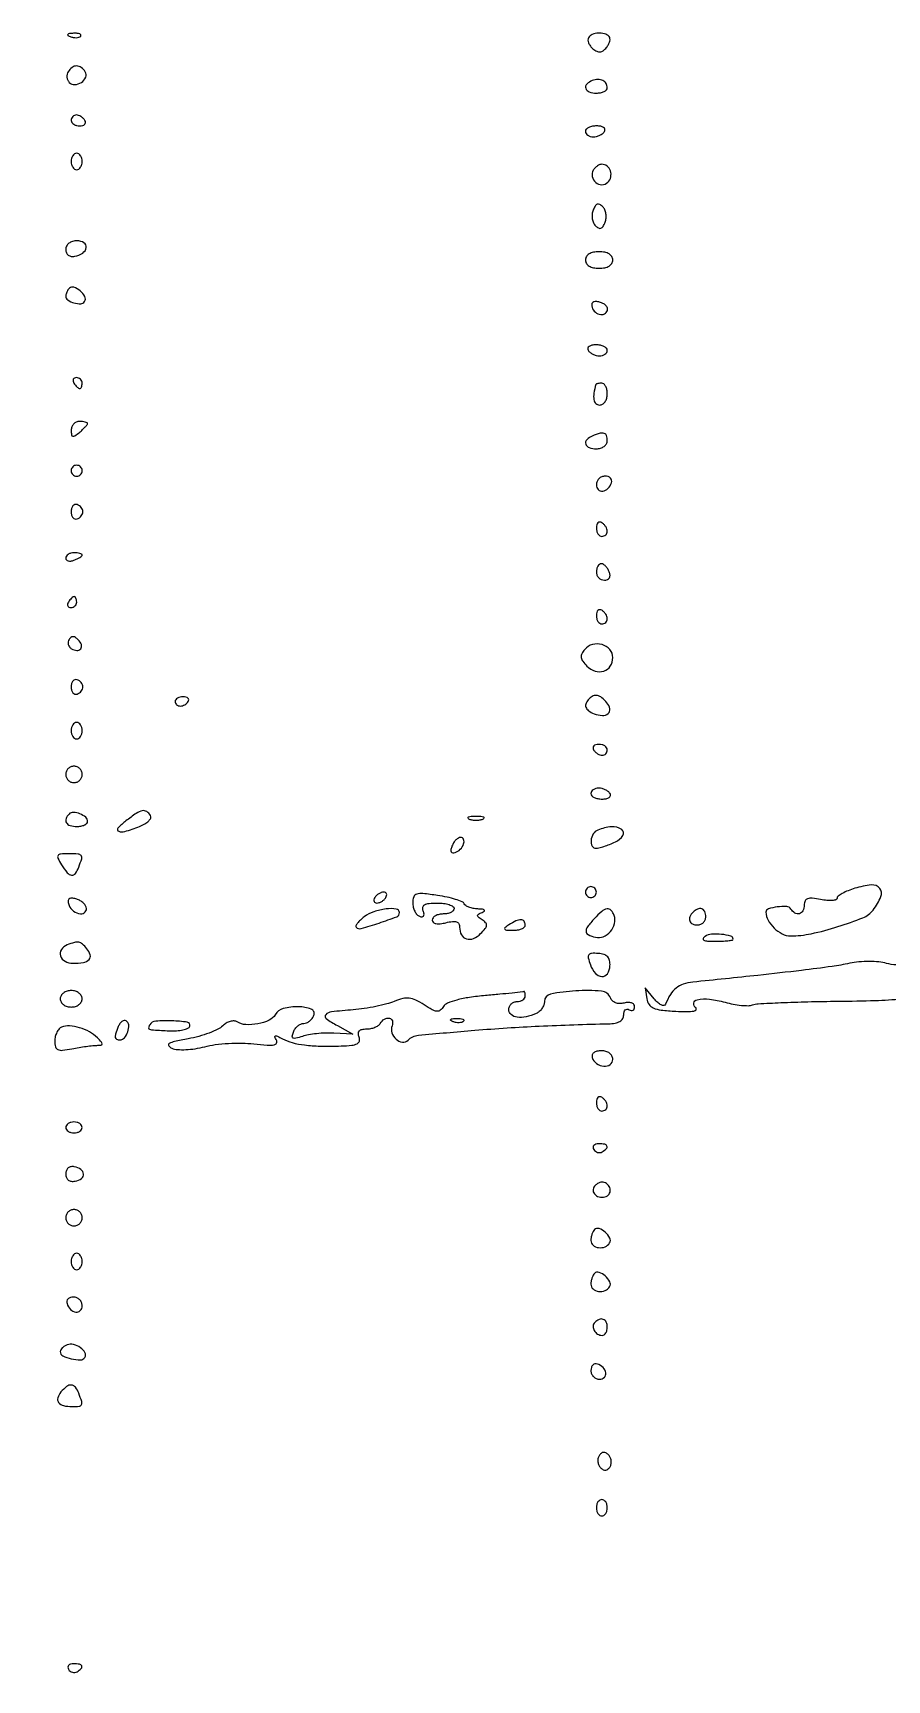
# Model space of a CAD drawing. Extents: x 0 to 4160, y 0 to 3120.
# Drawn here: x 2788 to 2944.1, y 1068 to 1369 of the extents above; entities that cross this region are included whole.
import ezdxf

# ---------------------------------------------------------------- set-up
doc = ezdxf.new("R2010")
doc.units = 0

msp = doc.modelspace()

# ---------------------------------------------------------------- linework, layer by layer
for points in [[(4159.499279, 606.274193, 0.000001), (4159.667734, 974.478125, 0.000057)], [(757.647081, 3119.740147, 0.000002), (520.492565, 3119.487217, 0.4139)], [(1964.75, 0.149832, 0.000016), (2717.930904, 0.232101, 0.000028), (3351.473438, 0.357111)], [(2945.806304, 1198.716039, -0.063725), (2944.054099, 1198.984485, 0.046527), (2942.663001, 1199.246704, 0.023204), (2940.871162, 1199.330847, 0.022812), (2938.992824, 1199.24609, 0.03108), (2937.31756, 1198.988014, -0.019485), (2934.07803, 1198.41181, -0.004387), (2928.524369, 1197.695409, -0.003284), (2920.540834, 1196.789834, -0.001044), (2908.63629, 1195.543766, 0.054716), (2906.888081, 1195.168357, 0.089913), (2905.564228, 1194.444797, 0.084371), (2904.523774, 1193.265458, 0.043219), (2903.631008, 1191.5, -0.287229), (2903.340639, 1191.288467, -0.131461), (2902.861369, 1191.38125, -0.07177), (2902.238302, 1191.803811, -0.035103), (2901.574773, 1192.5), (2899.920042, 1194.5), (2900.219016, 1192.5, 0.114519), (2900.623315, 1191.477187, 0.141073), (2901.413965, 1190.829905, 0.073492), (2902.847251, 1190.450147, 0.014443), (2905.508994, 1190.227642, 0.011177), (2907.566502, 1190.161444, 0.043855), (2908.831512, 1190.260117, 0.202696), (2909.228974, 1190.512344, 0.420228), (2909.166154, 1190.838478, -0.298344), (2908.798235, 1191.694193, -0.311227), (2909.438568, 1192.345031, -0.07748), (2911.686752, 1192.424723, -0.037563), (2914.51631, 1191.867885, 0.020904), (2916.020829, 1191.519422, 0.022611), (2917.510387, 1191.308627, 0.022857), (2918.794936, 1191.244784, 0.092856), (2919.561608, 1191.385268, -0.07844), (2920.576367, 1191.601396, -0.002577), (2924.729266, 1191.801459, -0.004867), (2929.64657, 1191.965018, -0.00336), (2935.216051, 1192.058568, 0.005547), (2941.991519, 1192.20202, 0.014894), (2946.804296, 1192.501034, 0.019498)]]:
    msp.add_lwpolyline(points, format="xyb")
for points in [[(2794.8125, 1368.316886, 0.051402), (2795.359369, 1368.160852, 0.05415), (2795.916927, 1368.123424, 0.060344), (2796.402231, 1368.202593, 0.126455), (2796.729167, 1368.395833, 0.296942), (2796.77538, 1368.614691, 0.208169), (2796.592839, 1368.799335, 0.077125), (2796.112848, 1368.910055, 0.028489), (2795.416667, 1368.921053, 0.018894), (2794.670344, 1368.862007, 0.168741), (2794.37858, 1368.720685, 0.470617), (2794.395823, 1368.538436, 0.054073)], [(2889.570027, 1368.113307, 0.153705), (2889.462564, 1367.689885, 0.081549), (2889.581414, 1367.156424, 0.06835), (2889.90034, 1366.597385, 0.055844), (2890.378332, 1366.100976, 0.054651), (2891.088688, 1365.631979, 0.142525), (2891.683925, 1365.516765, 0.142703), (2892.247579, 1365.73892, 0.05484), (2892.858645, 1366.329678, 0.050294), (2893.240002, 1366.896518, 0.066134), (2893.459188, 1367.479466, 0.081927), (2893.491883, 1367.989005, 0.173199), (2893.324657, 1368.342009, 0.127035), (2892.468661, 1368.84664, 0.085407), (2891.334612, 1368.97139, 0.088259), (2890.259124, 1368.711733, 0.152225)], [(2794.446149, 1361.912868, 0.087931), (2794.255071, 1361.431908, 0.076196), (2794.227554, 1360.889158, 0.077143), (2794.363305, 1360.369288, 0.094276), (2794.645492, 1359.954508, 0.210212), (2795.658755, 1359.560325, 0.136073), (2796.874057, 1359.954807, 0.148231), (2797.647193, 1360.887512, 0.242435), (2797.569098, 1361.888197, 0.095113), (2796.847527, 1362.67334, 0.158818), (2796.004441, 1362.955451, 0.160437), (2795.163239, 1362.685747, 0.097506)], [(2890.25, 1360.281721, 0.107219), (2889.249712, 1359.657326, 0.286665), (2889.057715, 1358.875409, 0.23242), (2889.694972, 1358.223856, 0.085145), (2891, 1358, 0.045091), (2891.76556, 1358.06918, 0.064972), (2892.4125, 1358.276414, 0.084925), (2892.849643, 1358.581425, 0.200667), (2893, 1358.940983, 0.132898), (2892.781652, 1359.747963, 0.14824), (2892.192225, 1360.294836, 0.122936), (2891.300905, 1360.48387, 0.077342)], [(2795, 1353, 0.153634), (2795.120018, 1352.618621, 0.097988), (2795.457961, 1352.29375, 0.080552), (2795.962904, 1352.074545, 0.062283), (2796.559017, 1352, 0.066118), (2797.110654, 1352.073267, 0.138808), (2797.478525, 1352.29375, 0.191142), (2797.607943, 1352.620352, 0.139169), (2797.5, 1353, 0.06081), (2797.193797, 1353.382515, 0.051032), (2796.7871, 1353.70625, 0.053229), (2796.346558, 1353.926698, 0.089642), (2795.940983, 1354, 0.105429), (2795.581949, 1353.923444, 0.099231), (2795.276414, 1353.70625, 0.096318), (2795.071618, 1353.381732, 0.092995)], [(2889, 1351, 0.142666), (2889.111069, 1350.61866, 0.09965), (2889.423289, 1350.29375, 0.08433), (2889.890182, 1350.074854, 0.067639), (2890.440983, 1350, 0.061875), (2891.038022, 1350.074167, 0.051278), (2891.640225, 1350.29375, 0.053305), (2892.157656, 1350.617164, 0.08825), (2892.5, 1351, 0.202618), (2892.558599, 1351.378123, 0.181468), (2892.33165, 1351.70625, 0.104212), (2891.804599, 1351.928459, 0.047867), (2891.059017, 1352, 0.0466), (2890.270941, 1351.926392, 0.066561), (2889.604836, 1351.70625, 0.086673), (2889.155423, 1351.381985, 0.195654)], [(2795, 1345.5, 0.064853), (2795.074694, 1344.926543, 0.082425), (2795.29375, 1344.440625, 0.098894), (2795.618646, 1344.115568, 0.148195), (2796, 1344, 0.148195), (2796.381354, 1344.115568, 0.098894), (2796.70625, 1344.440625, 0.082425), (2796.925306, 1344.926543, 0.064853), (2797, 1345.5, 0.064853), (2796.925306, 1346.073457, 0.082425), (2796.70625, 1346.559375, 0.098894), (2796.381354, 1346.884432, 0.148195), (2796, 1347, 0.148195), (2795.618646, 1346.884432, 0.098894), (2795.29375, 1346.559375, 0.082425), (2795.074694, 1346.073457, 0.064853)], [(2890.446149, 1343.912868, 0.190717), (2890.236038, 1342.735958, 0.171854), (2890.875747, 1341.67027, 0.175934), (2892.03005, 1341.260019, 0.197141), (2893.112868, 1341.712868, 0.144911), (2893.633646, 1342.671654, 0.134859), (2893.568376, 1343.789156, 0.143758), (2892.952416, 1344.666716, 0.169916), (2892, 1345, 0.100929), (2891.613314, 1344.921141, 0.052079), (2891.179745, 1344.680655, 0.048757), (2890.768565, 1344.328718, 0.053016)], [(2890.4, 1336.6, 0.069594), (2890.227527, 1335.854809, 0.060214), (2890.25307, 1335.05193, 0.062864), (2890.463091, 1334.315045, 0.095838), (2890.834435, 1333.765565, 0.068424), (2891.385865, 1333.34744, 0.217616), (2891.8357, 1333.309755, 0.174049), (2892.228399, 1333.633609, 0.042558), (2892.6, 1334.4, 0.069594), (2892.772473, 1335.145191, 0.060214), (2892.74693, 1335.94807, 0.062864), (2892.536909, 1336.684955, 0.095838), (2892.165565, 1337.234435, 0.068424), (2891.614135, 1337.65256, 0.217616), (2891.1643, 1337.690245, 0.174049), (2890.771601, 1337.366391, 0.042558)], [(2794, 1329.426676, 0.099154), (2794.121465, 1328.820192, 0.133817), (2794.46353, 1328.380696, 0.126354), (2794.99829, 1328.159635, 0.083236), (2795.667134, 1328.176676, 0.100818), (2797.099763, 1328.769787, 0.210781), (2797.729914, 1329.770795, 0.297834), (2797.327282, 1330.642779, 0.14074), (2796.083333, 1331, 0.066422), (2795.248452, 1330.888599, 0.09567), (2794.58104, 1330.561201, 0.111791), (2794.15323, 1330.054646, 0.12024)], [(2889, 1327.5, 0.140575), (2889.177821, 1326.88002, 0.118484), (2889.666667, 1326.4, 0.088208), (2890.456621, 1326.09863, 0.04716), (2891.5, 1326, 0.04716), (2892.543379, 1326.09863, 0.088208), (2893.333333, 1326.4, 0.118484), (2893.822179, 1326.88002, 0.140575), (2894, 1327.5, 0.140575), (2893.822179, 1328.11998, 0.118484), (2893.333333, 1328.6, 0.088208), (2892.543379, 1328.90137, 0.04716), (2891.5, 1329, 0.04716), (2890.456621, 1328.90137, 0.088208), (2889.666667, 1328.6, 0.118484), (2889.177821, 1328.11998, 0.140575)], [(2794.657991, 1322.324657, 0.047878), (2794.406152, 1322.019346, 0.0376), (2794.193285, 1321.646588, 0.03875), (2794.04738, 1321.266176, 0.072321), (2794, 1320.940322, 0.243814), (2794.383275, 1320.201048, 0.082678), (2795.508346, 1319.658656, 0.08299), (2796.745051, 1319.511242, 0.247437), (2797.456965, 1319.930367, 0.269367), (2797.481225, 1320.817772, 0.091316), (2796.636594, 1321.860036, 0.093781), (2795.491991, 1322.516328, 0.287284)], [(2890.218166, 1318.845503, 0.139121), (2890.825283, 1317.95468, 0.144703), (2891.800731, 1317.532228, 0.193087), (2892.657365, 1317.760286, 0.222662), (2893.052821, 1318.5, 0.153371), (2892.947923, 1318.908094, 0.080237), (2892.600154, 1319.307742, 0.067404), (2892.071665, 1319.63905, 0.055333), (2891.437653, 1319.845503, 0.058438), (2890.766066, 1319.904421, 0.165894), (2890.33175, 1319.741918, 0.209098), (2890.147553, 1319.380834, 0.095591)], [(2889.5, 1311, 0.08825), (2889.842344, 1310.617164, 0.053305), (2890.359775, 1310.29375, 0.051278), (2890.961978, 1310.074167, 0.061875), (2891.559017, 1310, 0.067639), (2892.109818, 1310.074854, 0.08433), (2892.576711, 1310.29375, 0.09965), (2892.888931, 1310.61866, 0.142666), (2893, 1311, 0.195654), (2892.844577, 1311.381985, 0.086673), (2892.395164, 1311.70625, 0.066561), (2891.729059, 1311.926392, 0.0466), (2890.940983, 1312, 0.047867), (2890.195401, 1311.928459, 0.104212), (2889.66835, 1311.70625, 0.181468), (2889.441401, 1311.378123, 0.202618)], [(2795.5, 1305, 0.029505), (2795.768994, 1304.617226, 0.035638), (2796.066025, 1304.29375, 0.038439), (2796.34829, 1304.065539, 0.151918), (2796.559017, 1304, 0.210953), (2796.727648, 1304.07446, 0.081139), (2796.870461, 1304.29375, 0.061769), (2796.967655, 1304.617151, 0.042167), (2797, 1305, 0.105053), (2796.918938, 1305.381556, 0.099167), (2796.688914, 1305.70625, 0.09642), (2796.345238, 1305.923877, 0.093332), (2795.940983, 1306, 0.108972), (2795.586039, 1305.921712, 0.182303), (2795.3746, 1305.70625, 0.161196), (2795.343488, 1305.3821, 0.082592)], [(2890.923489, 1304.75, 0.032616), (2890.546989, 1303.15484, 0.08573), (2890.55222, 1301.983505, 0.153543), (2890.920234, 1301.276985, 0.199037), (2891.588484, 1301, 0.140386), (2892.126749, 1301.154168, 0.09991), (2892.585367, 1301.5875, 0.085114), (2892.894246, 1302.235575, 0.068844), (2893, 1303, 0.048028), (2892.926307, 1303.765418, 0.068025), (2892.70625, 1304.4125, 0.088204), (2892.381882, 1304.848523, 0.191087), (2892, 1305, 0.02343), (2891.611387, 1304.981779, 0.033634), (2891.271275, 1304.926563, 0.035637), (2891.013609, 1304.847018, 0.229699)], [(2795, 1296.377555, 0.035496), (2795.057736, 1295.565314, 0.304492), (2795.28931, 1295.308142, 0.217533), (2795.689039, 1295.381629, 0.020633), (2796.5, 1296, 0.013852), (2797.074554, 1296.504355, 0.019119), (2797.559375, 1296.99011, 0.016008), (2797.925448, 1297.412416, 0.172217), (2798, 1297.622445, 0.294983), (2797.90557, 1297.768578, 0.044235), (2797.559375, 1297.889093, 0.037907), (2797.07485, 1297.972666, 0.023761), (2796.5, 1298, 0.107348), (2795.927707, 1297.875699, 0.099536), (2795.440625, 1297.523407, 0.095788), (2795.114059, 1296.996941, 0.091307)], [(2890.25, 1295.337719, 0.102952), (2889.249593, 1294.669762, 0.27874), (2889.060165, 1293.87234, 0.234902), (2889.692438, 1293.22275, 0.084568), (2891, 1293, 0.072314), (2891.769411, 1293.111864, 0.08892), (2892.416667, 1293.4375, 0.10214), (2892.846791, 1293.924246, 0.130775), (2893, 1294.5, 0.076163), (2892.860585, 1295.409933, 0.247643), (2892.441029, 1295.825992, 0.14628), (2891.666805, 1295.830013, 0.02456)], [(2795, 1289, 0.099038), (2795.076342, 1288.618362, 0.097945), (2795.29375, 1288.29375, 0.097945), (2795.618362, 1288.076342, 0.099038), (2796, 1288, 0.099038), (2796.381638, 1288.076342, 0.097945), (2796.70625, 1288.29375, 0.097945), (2796.923658, 1288.618362, 0.099038), (2797, 1289, 0.099038), (2796.923658, 1289.381638, 0.097945), (2796.70625, 1289.70625, 0.097945), (2796.381638, 1289.923658, 0.099038), (2796, 1290, 0.099038), (2795.618362, 1289.923658, 0.097945), (2795.29375, 1289.70625, 0.097945), (2795.076342, 1289.381638, 0.099038)], [(2891, 1286.416667, 0.190724), (2891.346973, 1285.540134, 0.244413), (2892.153639, 1285.257027, 0.165501), (2893.122932, 1285.749304, 0.113253), (2893.770833, 1286.8125, 0.134046), (2893.795817, 1287.264262, 0.144529), (2893.585286, 1287.651172, 0.119977), (2893.158616, 1287.910766, 0.077096), (2892.583333, 1288, 0.099038), (2891.979073, 1287.879125, 0.097945), (2891.465104, 1287.534896, 0.097945), (2891.120875, 1287.020927, 0.099038)], [(2795, 1281.5, 0.064908), (2795.079656, 1280.888977, 0.107546), (2795.315781, 1280.428177, 0.143818), (2795.666526, 1280.189601, 0.159683), (2796.075, 1280.191667, 0.073624), (2796.485911, 1280.399741, 0.066918), (2796.834219, 1280.723802, 0.070382), (2797.069583, 1281.110048, 0.102038), (2797.15, 1281.5, 0.102038), (2797.069583, 1281.889952, 0.070382), (2796.834219, 1282.276198, 0.066918), (2796.485911, 1282.600259, 0.073624), (2796.075, 1282.808333, 0.159683), (2795.666526, 1282.810399, 0.143818), (2795.315781, 1282.571823, 0.107546), (2795.079656, 1282.111023, 0.064908)], [(2891, 1278.559017, 0.062283), (2891.074545, 1277.962904, 0.080552), (2891.29375, 1277.457961, 0.097988), (2891.618621, 1277.120018, 0.153634), (2892, 1277, 0.092995), (2892.381732, 1277.071618, 0.096318), (2892.70625, 1277.276414, 0.099231), (2892.923444, 1277.581949, 0.105429), (2893, 1277.940983, 0.089642), (2892.926698, 1278.346558, 0.053229), (2892.70625, 1278.7871, 0.051032), (2892.382515, 1279.193797, 0.06081), (2892, 1279.5, 0.139169), (2891.620352, 1279.607943, 0.191142), (2891.29375, 1279.478525, 0.138808), (2891.073267, 1279.110654, 0.066118)], [(2794, 1273.031385, 0.184534), (2794.122486, 1272.710807, 0.147206), (2794.440625, 1272.516384, 0.100118), (2794.925634, 1272.488865, 0.055937), (2795.5, 1272.638374, 0.02136), (2796.074558, 1272.887494, 0.030395), (2796.559375, 1273.160341, 0.030693), (2796.912889, 1273.420671, 0.222225), (2797, 1273.606989, 0.289661), (2796.903916, 1273.758929, 0.046727), (2796.559375, 1273.884553, 0.039339), (2796.074824, 1273.971531, 0.024748), (2795.5, 1274, 0.062722), (2794.926468, 1273.92777, 0.08088), (2794.440625, 1273.715469, 0.098158), (2794.115494, 1273.400789, 0.152681)], [(2891, 1270.5, 0.096899), (2891.112001, 1269.927495, 0.097416), (2891.431406, 1269.440625, 0.098432), (2891.908181, 1269.114629, 0.10122), (2892.468615, 1269, 0.094119), (2893.027855, 1269.106211, 0.166113), (2893.382077, 1269.407358, 0.151899), (2893.496694, 1269.885039, 0.075244), (2893.361626, 1270.5, 0.048303), (2893.075237, 1271.073796, 0.053891), (2892.692784, 1271.559375, 0.061199), (2892.276919, 1271.891374, 0.13875), (2891.893011, 1272, 0.164455), (2891.552359, 1271.884842, 0.095748), (2891.262322, 1271.559375, 0.076852), (2891.066322, 1271.073715, 0.057609)], [(2794.5, 1265, 0.082592), (2794.343488, 1264.6179, 0.161196), (2794.3746, 1264.29375, 0.182303), (2794.586039, 1264.078288, 0.108972), (2794.940983, 1264, 0.093332), (2795.345238, 1264.076123, 0.09642), (2795.688914, 1264.29375, 0.099167), (2795.918938, 1264.618444, 0.105053), (2796, 1265, 0.042167), (2795.967655, 1265.382849, 0.061769), (2795.870461, 1265.70625, 0.081139), (2795.727648, 1265.92554, 0.210953), (2795.559017, 1266, 0.151918), (2795.34829, 1265.934461, 0.038439), (2795.066025, 1265.70625, 0.035638), (2794.768994, 1265.382774, 0.029505)], [(2891, 1262.559017, 0.062283), (2891.074545, 1261.962904, 0.080552), (2891.29375, 1261.457961, 0.097988), (2891.618621, 1261.120018, 0.153634), (2892, 1261, 0.092995), (2892.381732, 1261.071618, 0.096318), (2892.70625, 1261.276414, 0.099231), (2892.923444, 1261.581949, 0.105429), (2893, 1261.940983, 0.089642), (2892.926698, 1262.346558, 0.053229), (2892.70625, 1262.7871, 0.051032), (2892.382515, 1263.193797, 0.06081), (2892, 1263.5, 0.139169), (2891.620352, 1263.607943, 0.191142), (2891.29375, 1263.478525, 0.138808), (2891.073267, 1263.110654, 0.066118)], [(2794.596556, 1258.156231, 0.105525), (2794.439393, 1257.716563, 0.099247), (2794.470283, 1257.240657, 0.096292), (2794.684746, 1256.801911, 0.09291), (2795.050219, 1256.468963, 0.116221), (2796.032006, 1256.141241, 0.258096), (2796.731074, 1256.448742, 0.251496), (2796.853466, 1257.214666, 0.113251), (2796.296201, 1258.103799, 0.053431), (2795.785686, 1258.515485, 0.136091), (2795.335356, 1258.655459, 0.169261), (2794.940704, 1258.531428, 0.094625)], [(2888.87267, 1256.346577, 0.058179), (2888.352849, 1255.547065, 0.147745), (2888.238989, 1254.871217, 0.127225), (2888.514741, 1254.17993, 0.038207), (2889.258361, 1253.313067, 0.117319), (2890.770335, 1252.38226, 0.15935), (2892.362135, 1252.378734, 0.174606), (2893.548739, 1253.298816, 0.142328), (2894, 1254.851984, 0.17957), (2893.457174, 1256.314707, 0.14512), (2892.039047, 1257.227414, 0.136638), (2890.283569, 1257.248556, 0.155875)], [(2795, 1249.5, 0.064908), (2795.079656, 1248.888977, 0.107546), (2795.315781, 1248.428177, 0.143818), (2795.666526, 1248.189601, 0.159683), (2796.075, 1248.191667, 0.073624), (2796.485911, 1248.399741, 0.066918), (2796.834219, 1248.723802, 0.070382), (2797.069583, 1249.110048, 0.102038), (2797.15, 1249.5, 0.102038), (2797.069583, 1249.889952, 0.070382), (2796.834219, 1250.276198, 0.066918), (2796.485911, 1250.600259, 0.073624), (2796.075, 1250.808333, 0.159683), (2795.666526, 1250.810399, 0.143818), (2795.315781, 1250.571823, 0.107546), (2795.079656, 1250.111023, 0.064908)], [(2814, 1246.833333, 0.112153), (2814.072214, 1246.515437, 0.100145), (2814.276414, 1246.244792, 0.094392), (2814.581686, 1246.063221, 0.087308), (2814.940983, 1246, 0.076861), (2815.339084, 1246.061561, 0.053298), (2815.756842, 1246.244792, 0.05288), (2816.130304, 1246.514519, 0.071639), (2816.396994, 1246.833333, 0.16277), (2816.471218, 1247.149103, 0.190804), (2816.33303, 1247.421875, 0.124167), (2815.976727, 1247.606344, 0.05773), (2815.456011, 1247.666667, 0.055286), (2814.899039, 1247.604892, 0.074868), (2814.427703, 1247.421875, 0.094314), (2814.111542, 1247.151276, 0.170324)], [(2889.666667, 1247.333333, 0.091288), (2889.119917, 1246.53983, 0.189087), (2889.084753, 1245.800024, 0.159376), (2889.575443, 1245.144212, 0.061561), (2890.590242, 1244.603744, 0.077308), (2892.101575, 1244.278298, 0.192899), (2893.153814, 1244.630887, 0.271973), (2893.451505, 1245.485325, 0.124862), (2892.926114, 1246.589028, 0.043192), (2892.009437, 1247.517408, 0.120809), (2891.197646, 1247.924633, 0.159655), (2890.432395, 1247.853927, 0.094435)], [(2795, 1241.5, 0.064853), (2795.074694, 1240.926543, 0.082425), (2795.29375, 1240.440625, 0.098894), (2795.618646, 1240.115568, 0.148195), (2796, 1240, 0.148195), (2796.381354, 1240.115568, 0.098894), (2796.70625, 1240.440625, 0.082425), (2796.925306, 1240.926543, 0.064853), (2797, 1241.5, 0.064853), (2796.925306, 1242.073457, 0.082425), (2796.70625, 1242.559375, 0.098894), (2796.381354, 1242.884432, 0.148195), (2796, 1243, 0.148195), (2795.618646, 1242.884432, 0.098894), (2795.29375, 1242.559375, 0.082425), (2795.074694, 1242.073457, 0.064853)], [(2890.5, 1238, 0.06081), (2890.806203, 1237.617485, 0.051032), (2891.2129, 1237.29375, 0.053229), (2891.653442, 1237.073302, 0.089642), (2892.059017, 1237, 0.105429), (2892.418051, 1237.076556, 0.099231), (2892.723586, 1237.29375, 0.096318), (2892.928382, 1237.618268, 0.092995), (2893, 1238, 0.153634), (2892.879982, 1238.381379, 0.097988), (2892.542039, 1238.70625, 0.080552), (2892.037096, 1238.925455, 0.062283), (2891.440983, 1239, 0.066118), (2890.889346, 1238.926733, 0.138808), (2890.521475, 1238.70625, 0.191142), (2890.392057, 1238.379648, 0.139169)], [(2794, 1233.5, 0.099038), (2794.114514, 1232.927543, 0.097945), (2794.440625, 1232.440625, 0.097945), (2794.927543, 1232.114514, 0.099038), (2795.5, 1232, 0.099038), (2796.072457, 1232.114514, 0.097945), (2796.559375, 1232.440625, 0.097945), (2796.885486, 1232.927543, 0.099038), (2797, 1233.5, 0.099038), (2796.885486, 1234.072457, 0.097945), (2796.559375, 1234.559375, 0.097945), (2796.072457, 1234.885486, 0.099038), (2795.5, 1235, 0.099038), (2794.927543, 1234.885486, 0.097945), (2794.440625, 1234.559375, 0.097945), (2794.114514, 1234.072457, 0.099038)], [(2890, 1230, 0.195654), (2890.155423, 1229.618015, 0.086673), (2890.604836, 1229.29375, 0.066561), (2891.270941, 1229.073608, 0.0466), (2892.059017, 1229, 0.047867), (2892.804599, 1229.071541, 0.104212), (2893.33165, 1229.29375, 0.181468), (2893.558599, 1229.621877, 0.202618), (2893.5, 1230, 0.08825), (2893.157656, 1230.382836, 0.053305), (2892.640225, 1230.70625, 0.051278), (2892.038022, 1230.925833, 0.061875), (2891.440983, 1231, 0.067639), (2890.890182, 1230.925146, 0.08433), (2890.423289, 1230.70625, 0.09965), (2890.111069, 1230.38134, 0.142666)], [(2794.597766, 1226.264432, 0.104297), (2794.047981, 1225.420792, 0.235241), (2794.116527, 1224.680805, 0.186855), (2794.79516, 1224.16822, 0.069473), (2796, 1224, 0.042713), (2796.765672, 1224.065528, 0.06238), (2797.4125, 1224.262322, 0.081888), (2797.850784, 1224.551578, 0.208972), (2798, 1224.893011, 0.218907), (2797.6448, 1225.665438, 0.081579), (2796.599301, 1226.300655, 0.081237), (2795.401339, 1226.569868, 0.214275)], [(2805, 1225, 0.037058), (2803.550569, 1223.682157, 0.529475), (2803.675563, 1223.109959, 0.172578), (2804.793638, 1223.065164, 0.015395), (2807.495075, 1223.998127, 0.03961), (2808.455814, 1224.453363, 0.065644), (2809.167287, 1224.997355, 0.095547), (2809.53511, 1225.539176, 0.244573), (2809.501157, 1225.998127, 0.110827), (2808.794818, 1226.720281, 0.201131), (2807.995321, 1226.864731, 0.095969), (2806.890046, 1226.384908, 0.01572)], [(2867.75, 1225.337719, 0.057986), (2868.320008, 1225.181385, 0.037979), (2869, 1225.12966, 0.037979), (2869.679992, 1225.181385, 0.057986), (2870.25, 1225.337719, 0.174857), (2870.459382, 1225.525001, 0.447206), (2870.398438, 1225.693942, 0.078554), (2869.89144, 1225.810911, 0.017491), (2869, 1225.842105, 0.017491), (2868.10856, 1225.810911, 0.078554), (2867.601562, 1225.693942, 0.447206), (2867.540618, 1225.525001, 0.174857)], [(2864.606309, 1220.41644, 0.045328), (2864.426249, 1219.780247, 0.161356), (2864.482386, 1219.366128, 0.257062), (2864.74444, 1219.181849, 0.108271), (2865.18682, 1219.22894, 0.120025), (2866.127369, 1219.819479, 0.106345), (2866.742032, 1220.801325, 0.180578), (2866.733894, 1221.626672, 0.310331), (2866.190322, 1222, 0.13514), (2865.772094, 1221.884859, 0.062067), (2865.322276, 1221.534829, 0.054888), (2864.911187, 1221.022161, 0.049992)], [(2891.25, 1223.337719, 0.162019), (2890.414933, 1222.62751, 0.114499), (2890.028411, 1221.448406, 0.148411), (2890.243037, 1220.420835, 0.274127), (2890.952947, 1220, 0.066933), (2891.477753, 1220.070569, 0.013435), (2892.382499, 1220.344699, 0.013973), (2893.425435, 1220.724231, 0.012644), (2894.481325, 1221.173445, 0.140512), (2895.851923, 1222.343726, 0.412668), (2895.631696, 1223.442077, 0.16922), (2893.758345, 1223.930194, 0.075934)], [(2793.232073, 1217, 0.031643), (2794.276515, 1215.541675, 0.190889), (2795.074398, 1215.096648, 0.279206), (2795.761778, 1215.397861, 0.061789), (2796.393011, 1216.581787, 0.018846), (2796.910129, 1218.09784, 0.244021), (2796.802215, 1218.666138, 0.214693), (2796.262455, 1218.948165, 0.014632), (2794.491526, 1219, 0.018549), (2793.044135, 1218.946286, 0.238001), (2792.593352, 1218.675156, 0.263725), (2792.57009, 1218.172883, 0.022209)], [(2889, 1212, 0.099038), (2889.076342, 1211.618362, 0.097945), (2889.29375, 1211.29375, 0.097945), (2889.618362, 1211.076342, 0.099038), (2890, 1211, 0.099038), (2890.381638, 1211.076342, 0.097945), (2890.70625, 1211.29375, 0.097945), (2890.923658, 1211.618362, 0.099038), (2891, 1212, 0.099038), (2890.923658, 1212.381638, 0.097945), (2890.70625, 1212.70625, 0.097945), (2890.381638, 1212.923658, 0.099038), (2890, 1213, 0.099038), (2889.618362, 1212.923658, 0.097945), (2889.29375, 1212.70625, 0.097945), (2889.076342, 1212.381638, 0.099038)], [(2938.25, 1212.694187, 0.021935), (2937.005023, 1212.256986, 0.031877), (2935.954688, 1211.755673, 0.03291), (2935.190973, 1211.260922, 0.236824), (2935, 1210.88034, -0.327008), (2934.795806, 1210.601511, -0.057558), (2934.11875, 1210.470162, -0.043304), (2933.150151, 1210.479774, -0.025235), (2932, 1210.65, 0.022111), (2930.475293, 1210.8854, 0.10999), (2929.619231, 1210.790737, 0.205499), (2929.165392, 1210.380825, 0.108132), (2929, 1209.625, -0.1136), (2928.763323, 1208.596728, -0.211063), (2928.122148, 1208.054129, -0.213743), (2927.296149, 1208.166198, -0.115819), (2926.558021, 1208.90612, 0.247332), (2925.793384, 1209.35649, 0.043968), (2924.078402, 1209.286958, 0.044626), (2922.445373, 1208.925904, 0.326958), (2922, 1208.317627, 0.129101), (2922.378661, 1206.875543, 0.072879), (2923.493054, 1205.436889, 0.072211), (2924.987945, 1204.365018, 0.120044), (2926.486394, 1204, 0.052745), (2930.279765, 1204.401282, 0.023135), (2935.173202, 1205.687587, 0.019374), (2939.73347, 1207.311268, 0.13606), (2941.591405, 1208.727368, 0.058064), (2943.033793, 1211.171827, 0.286773), (2942.81831, 1212.684797, 0.248305), (2941.285448, 1213.304165, 0.04781)], [(2794.610496, 1209.572649, 0.1429), (2795.41284, 1208.517842, 0.134359), (2796.676078, 1208.028585, 0.2383), (2797.564415, 1208.368524, 0.271076), (2797.750467, 1209.25, 0.094989), (2797.469005, 1209.752215, 0.055843), (2796.967836, 1210.227591, 0.053079), (2796.337846, 1210.606394, 0.061011), (2795.670641, 1210.822649, 0.054411), (2794.943861, 1210.883, 0.213542), (2794.547707, 1210.693279, 0.215418), (2794.42729, 1210.273006, 0.055332)], [(2850.5, 1211, 0.076764), (2850.338175, 1210.617617, 0.154201), (2850.357263, 1210.29375, 0.186277), (2850.550471, 1210.079239, 0.117858), (2850.881966, 1210, 0.085235), (2851.310186, 1210.073533, 0.053414), (2851.769763, 1210.29375, 0.051777), (2852.189439, 1210.617474, 0.064269), (2852.5, 1211, 0.076764), (2852.661825, 1211.382383, 0.154201), (2852.642737, 1211.70625, 0.186277), (2852.449529, 1211.920761, 0.117858), (2852.118034, 1212, 0.085235), (2851.689814, 1211.926467, 0.053414), (2851.230237, 1211.70625, 0.051777), (2850.810561, 1211.382526, 0.064269)], [(2857.428571, 1210.053898, 0.057122), (2857.520468, 1209.252132, 0.05857), (2857.79129, 1208.499117, 0.064796), (2858.190765, 1207.904632, 0.12142), (2858.663358, 1207.575687, 0.084109), (2859.131531, 1207.481474, 0.253625), (2859.412831, 1207.622956, 0.193492), (2859.494842, 1207.980052, 0.052522), (2859.342084, 1208.550928, -0.135989), (2859.277469, 1209.22132, -0.223609), (2859.599626, 1209.678145, -0.106753), (2860.410136, 1209.932333, -0.022804), (2861.893011, 1210, -0.030514), (2863.083319, 1209.92729, -0.047377), (2864.087322, 1209.70625, -0.060318), (2864.785287, 1209.384563, -0.260256), (2865, 1209, -0.191087), (2864.848523, 1208.618118, -0.088204), (2864.4125, 1208.29375, -0.068025), (2863.765418, 1208.073693, -0.048028), (2863, 1208, 0.053459), (2862.234845, 1207.917956, 0.073238), (2861.5875, 1207.674405, 0.09302), (2861.152891, 1207.314557, 0.17519), (2861, 1206.891592, 0.21819), (2861.18613, 1206.485366, 0.131105), (2861.672349, 1206.250028, 0.076525), (2862.459825, 1206.220637, 0.032626), (2863.5, 1206.410644, -0.029681), (2864.684432, 1206.634212, -0.112646), (2865.429367, 1206.561627, -0.194164), (2865.845151, 1206.207825, -0.12114), (2866, 1205.578069, 0.121412), (2866.339857, 1204.1991, 0.201284), (2867.249659, 1203.44782, 0.176889), (2868.52463, 1203.520782, 0.094836), (2869.845961, 1204.417839, 0.024245), (2870.674313, 1205.330919, 0.14407), (2870.9237, 1205.917288, 0.221445), (2870.762173, 1206.404879, 0.065419), (2870.136847, 1206.915113, -0.022093), (2869.425556, 1207.399563, -0.236438), (2869.273695, 1207.702754, -0.276164), (2869.435572, 1207.973483, -0.028632), (2870.136847, 1208.300002, 0.073559), (2870.520901, 1208.522639, 0.486566), (2870.519545, 1208.713457, 0.137553), (2870.157218, 1208.860119, 0.018704), (2869.333333, 1208.921053, -0.036519), (2868.47956, 1209.014853, -0.044502), (2867.705208, 1209.230309, -0.050495), (2867.110996, 1209.525618, -0.161395), (2866.833333, 1209.862977, 0.206721), (2866.467614, 1210.235409, 0.020627), (2865.265551, 1210.668139, 0.023242), (2863.726036, 1211.074099, 0.016382), (2861.964286, 1211.392116, 0.010101), (2859.291076, 1211.729719, 0.098397), (2858.161209, 1211.626915, 0.237453), (2857.617272, 1211.116955, 0.088065)], [(2848.573001, 1207.478529, 0.023944), (2847.865771, 1206.888189, 0.040189), (2847.340257, 1206.320713, 0.05034), (2847.039871, 1205.848015, 0.323334), (2847.082425, 1205.584242, 0.270997), (2848.024468, 1205.337551, 0.012751), (2851.286358, 1206.341802, 0.012271), (2854.498407, 1207.509583, 0.308665), (2855, 1208.24469, 0.377149), (2854.413451, 1208.911692, 0.061787), (2852.546236, 1208.920592, 0.053186), (2850.327085, 1208.412866, 0.079286)], [(2875, 1206, 0.023197), (2874.271114, 1205.479509, 0.409657), (2874.237851, 1205.218347, 0.220444), (2874.555791, 1205.050422, 0.011293), (2875.75, 1205.015313, 0.042523), (2876.611405, 1205.082804, 0.062416), (2877.339063, 1205.298248, 0.082215), (2877.832025, 1205.618823, 0.210568), (2878, 1206, 0.163584), (2877.775753, 1206.667076, 0.234725), (2877.227035, 1206.939692, 0.112355), (2876.301377, 1206.729028, 0.031558)], [(2890.654988, 1207.171259, 0.019385), (2889.362791, 1205.627106, 0.180186), (2889.108906, 1204.810672, 0.27751), (2889.501449, 1204.232505, 0.044321), (2890.843481, 1203.751182, 0.163159), (2892.26747, 1203.847718, 0.118762), (2893.561753, 1204.786596, 0.114683), (2894.317061, 1206.24295, 0.145486), (2894.258446, 1207.75, 0.108735), (2893.705059, 1208.663967, 0.247099), (2892.962153, 1208.914492, 0.138092), (2891.978478, 1208.45895, 0.031783)], [(2908.666667, 1208.333333, 0.091649), (2908.095775, 1207.503522, 0.193059), (2908.066255, 1206.735179, 0.206496), (2908.569797, 1206.19498, 0.103678), (2909.5, 1206, 0.099038), (2910.072457, 1206.114514, 0.097945), (2910.559375, 1206.440625, 0.097945), (2910.885486, 1206.927543, 0.099038), (2911, 1207.5, 0.103678), (2910.80502, 1208.430203, 0.206496), (2910.264821, 1208.933745, 0.193059), (2909.496478, 1208.904225, 0.091649)], [(2910.860698, 1203.892745, 0.13804), (2910.529091, 1203.523467, 0.420841), (2910.629811, 1203.238128, 0.09353), (2911.321465, 1203.062798, 0.014259), (2912.75, 1203.015313, 0.011072), (2913.99606, 1203.037035, 0.0183), (2915.045312, 1203.117113, 0.012678), (2915.871521, 1203.231961, 0.367104), (2916, 1203.383369, 0.337609), (2915.556348, 1203.965527, 0.042433), (2913.89573, 1204.2739, 0.04392), (2912.068486, 1204.294015, 0.122602)], [(2794.25, 1202.337719, 0.152016), (2793.206025, 1201.484396, 0.228263), (2793.050484, 1200.339158, 0.194773), (2793.869422, 1199.364062, 0.12248), (2795.333333, 1199, 0.041013), (2797.233432, 1199.15612, 0.162665), (2798.254841, 1199.696298, 0.267829), (2798.461051, 1200.544633, 0.102305), (2797.868879, 1201.657991, 0.038345), (2797.0494, 1202.50416, 0.135598), (2796.376327, 1202.833633, 0.117431), (2795.573111, 1202.794947, 0.025408)], [(2889.90207, 1198.735694, 0.086419), (2890.820185, 1197.15688, 0.20767), (2892.006385, 1196.566005, 0.272482), (2893.006683, 1197.086036, 0.122048), (2893.485042, 1198.546961, 0.070591), (2893.420865, 1199.497566, 0.139072), (2893.07089, 1200.162114, 0.127617), (2892.398928, 1200.579511, 0.054904), (2891.355439, 1200.782655, 0.030277), (2890.12017, 1200.809883, 0.232795), (2889.625247, 1200.54211, 0.219379), (2889.518594, 1199.973767, 0.026981)], [(2793, 1192.5, 0.130775), (2793.153209, 1191.924246, 0.10214), (2793.583333, 1191.4375, 0.08892), (2794.230589, 1191.111864, 0.072314), (2795, 1191, 0.072314), (2795.769411, 1191.111864, 0.08892), (2796.416667, 1191.4375, 0.10214), (2796.846791, 1191.924246, 0.130775), (2797, 1192.5, 0.130775), (2796.846791, 1193.075754, 0.10214), (2796.416667, 1193.5625, 0.08892), (2795.769411, 1193.888136, 0.072314), (2795, 1194, 0.072314), (2794.230589, 1193.888136, 0.08892), (2793.583333, 1193.5625, 0.10214), (2793.153209, 1193.075754, 0.130775)], [(2870.712486, 1193.092658, 0.01469), (2867.80444, 1192.752407, 0.02777), (2865.492197, 1192.280371, 0.032277), (2863.803679, 1191.718121, 0.159273), (2863.047829, 1191.079071, -0.085796), (2862.467091, 1190.422543, -0.194626), (2861.843234, 1190.235724, -0.105112), (2860.990506, 1190.502255, -0.016913), (2859.493456, 1191.412331, 0.031918), (2857.984351, 1192.268841, 0.085317), (2856.800533, 1192.612063, 0.089238), (2855.601965, 1192.532801, 0.037182), (2854.056997, 1192.023609, -0.034344), (2852.668457, 1191.557229, -0.013649), (2850.709058, 1191.10241, -0.013432), (2848.560366, 1190.72489, -0.01644), (2846.534418, 1190.49255, 0.008163), (2842.581869, 1190.105422, 0.169988), (2841.526941, 1189.594903, 0.466077), (2841.589731, 1188.890965, 0.027523), (2843.661592, 1187.607785), (2846.5, 1186.059051), (2843, 1186.233425, 0.021415), (2841.495588, 1186.243888, 0.016837), (2839.869036, 1186.130597, 0.017142), (2838.362109, 1185.922093, 0.039654), (2837.256292, 1185.638508, -0.018587), (2836.08912, 1185.286221, -0.178657), (2835.581226, 1185.335959, -0.331264), (2835.407315, 1185.670159, -0.051659), (2835.613281, 1186.434609, -0.066042), (2835.938921, 1187.033106, -0.062085), (2836.415292, 1187.540166, -0.066504), (2836.963512, 1187.883698, -0.107147), (2837.5, 1188, 0.10329), (2838.034631, 1188.111635, 0.066733), (2838.577337, 1188.440625, 0.062945), (2839.045533, 1188.926531, 0.068785), (2839.361626, 1189.5, 0.415249), (2838.864734, 1190.610419, 0.087478), (2836.547554, 1191.052126, 0.066249), (2833.773483, 1190.721985, 0.20316), (2832.29969, 1189.597827, -0.158552), (2831.179981, 1188.579532, -0.059574), (2829.132781, 1187.936137, -0.058972), (2826.9358, 1187.787198, -0.127414), (2825.33062, 1188.290045, 0.132254), (2824.773842, 1188.458661, 0.076209), (2824.073824, 1188.373513, 0.06716), (2823.342394, 1188.057968, 0.061074), (2822.694275, 1187.551418, -0.084629), (2821.813157, 1186.926968, -0.02275), (2820.229533, 1186.253322, -0.022368), (2818.333188, 1185.641739, -0.021464), (2816.363655, 1185.192359, 0.00782), (2813.880329, 1184.696601, 0.077869), (2812.893184, 1184.315869, 0.461572), (2812.820959, 1183.924279, 0.121424), (2813.404203, 1183.483971, 0.083898), (2814.42099, 1183.237752, 0.028663), (2815.943563, 1183.218162, 0.027229), (2817.678157, 1183.390257, 0.026306), (2819.404203, 1183.750819, -0.032765), (2821.324868, 1184.126236, -0.017469), (2823.736185, 1184.350137, -0.017318), (2826.225061, 1184.407447, -0.02575), (2828.399831, 1184.27004, 0.009521), (2830.848191, 1184.0354, 0.060165), (2832.097444, 1184.090006, 0.236701), (2832.54955, 1184.418754, 0.263563), (2832.529154, 1184.952828, -0.03713), (2832.231543, 1185.525395, -0.468816), (2832.328409, 1185.71531, -0.16821), (2832.690844, 1185.674934, -0.011457), (2833.629323, 1185.201571, 0.057207), (2835.414768, 1184.497165, 0.034957), (2837.640996, 1184.065311, 0.026278), (2840.515456, 1183.866148, 0.011331), (2844.356989, 1183.889309, 0.016431), (2846.28854, 1184.008348, 0.090722), (2847.287159, 1184.290493, 0.221072), (2847.682427, 1184.779943, 0.153848), (2847.638374, 1185.5, -0.084583), (2847.50642, 1186.15892, -0.191223), (2847.677476, 1186.62898, -0.158031), (2848.159036, 1186.911418, -0.054296), (2848.972368, 1187, 0.047612), (2849.748672, 1187.07409, 0.046641), (2850.502569, 1187.29375, 0.050528), (2851.126004, 1187.616498, 0.110079), (2851.5, 1188, -0.111025), (2852.28002, 1188.796862, -0.194781), (2853.172404, 1188.968661, -0.281851), (2853.706702, 1188.476863, -0.162342), (2853.66643, 1187.573113, 0.169567), (2853.627421, 1186.293243, 0.134052), (2854.381942, 1185.12121, 0.15584), (2855.535819, 1184.601618, 0.226607), (2856.573794, 1184.959212, -0.172054), (2858.457695, 1185.838517, -0.003679), (2868.784875, 1186.755534, -0.008442), (2880.560557, 1187.514024, -0.00678), (2893.25, 1187.944109, 0.040032), (2894.443031, 1188.064224, 0.08788), (2895.300055, 1188.382584, 0.12446), (2895.812771, 1188.888408, 0.136977), (2896, 1189.559017, -0.066118), (2896.073267, 1190.110654, -0.138808), (2896.29375, 1190.478525, -0.191142), (2896.620352, 1190.607943, -0.139169), (2897, 1190.5, 0.094696), (2897.381513, 1190.354327, 0.172837), (2897.70625, 1190.40886, 0.172824), (2897.92335, 1190.65646, 0.09468), (2898, 1191.057614, 0.176231), (2897.84816, 1191.475032, 0.135823), (2897.446063, 1191.751921, 0.09475), (2896.824148, 1191.842172, 0.052787), (2896.064583, 1191.72714, -0.066883), (2895.243961, 1191.626349, -0.089389), (2894.508507, 1191.767534, -0.100619), (2893.931892, 1192.135931, -0.109255), (2893.565187, 1192.690722, 0.28921), (2891.946369, 1193.899358, 0.033878), (2887.228229, 1193.949109, 0.034277), (2882.624525, 1193.367294, 0.358401), (2881.5, 1192, -0.088657), (2881.388443, 1191.375796, -0.062339), (2881.059375, 1190.740959, -0.060938), (2880.573548, 1190.192, -0.074925), (2880, 1189.820285, -0.051793), (2878.142264, 1189.200584, -0.088629), (2876.51417, 1189.132682, -0.138236), (2875.424171, 1189.606229, -0.225253), (2875, 1190.5, -0.099038), (2875.114514, 1191.072457, -0.097945), (2875.440625, 1191.559375, -0.097945), (2875.927543, 1191.885486, -0.099038), (2876.5, 1192, 0.064853), (2877.073457, 1192.074694, 0.082425), (2877.559375, 1192.29375, 0.098894), (2877.884432, 1192.618646, 0.148195), (2878, 1193, 0.023725), (2877.982303, 1193.372746, 0.048419), (2877.926562, 1193.660031, 0.085743), (2877.845225, 1193.824418, 0.394201), (2877.75, 1193.842658, -0.113632), (2877.539441, 1193.769254, -0.000744), (2875.579605, 1193.557442, -0.002917), (2873.332296, 1193.331192, -0.001852)], [(2866.729167, 1188.395833, -0.126455), (2866.402231, 1188.202593, -0.060344), (2865.916927, 1188.123424, -0.05415), (2865.359369, 1188.160852, -0.051402), (2864.8125, 1188.316886, -0.054073), (2864.395823, 1188.538436, -0.470617), (2864.37858, 1188.720685, -0.168741), (2864.670344, 1188.862007, -0.018894), (2865.416667, 1188.921053, -0.028489), (2866.112848, 1188.910055, -0.077125), (2866.592839, 1188.799335, -0.208169), (2866.77538, 1188.614691, -0.296942)], [(2793.25, 1187.327717, 0.120744), (2792.771537, 1186.988335, 0.063981), (2792.367188, 1186.378819, 0.057914), (2792.093007, 1185.609228, 0.056698), (2792, 1184.791667, 0.062281), (2792.132718, 1183.730325, 0.227921), (2792.556122, 1183.224558, 0.137396), (2793.388477, 1183.096597, 0.019215), (2795.125, 1183.375, -0.007866), (2796.427512, 1183.614257, -0.007514), (2797.75692, 1183.816406, -0.007477), (2798.935825, 1183.959662, -0.026499), (2799.696429, 1184, 0.03225), (2800.440578, 1184.048048, 0.360678), (2800.628538, 1184.25, 0.199814), (2800.50769, 1184.594677, 0.013438), (2799.774789, 1185.368068, 0.069445), (2798.33003, 1186.458947, 0.054127), (2796.515839, 1187.225796, 0.056591), (2794.696392, 1187.554448, 0.111021)], [(2803.604785, 1187.412469, 0.011651), (2803.114011, 1186.03866, 0.110121), (2803.051672, 1185.420137, 0.27948), (2803.294812, 1185.109405, 0.090693), (2803.893011, 1185, 0.223167), (2804.717741, 1185.387399, 0.092041), (2805.333749, 1186.491379, 0.094762), (2805.502128, 1187.717879, 0.245961), (2805.061111, 1188.462231, 0.178492), (2804.689227, 1188.537736, 0.118453), (2804.282054, 1188.370955, 0.087957), (2803.899108, 1187.976634, 0.057286)], [(2809.345492, 1187.75, 0.106025), (2809.157195, 1187.221586, 0.36675), (2809.339125, 1186.938985, 0.060023), (2810.06798, 1186.809461, 0.002137), (2812.9157, 1186.662109, 0.027845), (2814.248201, 1186.673104, 0.038995), (2815.426238, 1186.84137, 0.0439), (2816.316126, 1187.124044, 0.216506), (2816.6657, 1187.5, 0.465322), (2816.225707, 1188.220191, 0.029306), (2813.412984, 1188.481774, 0.027747), (2810.442964, 1188.418378, 0.239529)], [(2890.249533, 1181.75, 0.158083), (2891.039168, 1180.678258, 0.13487), (2892.361025, 1180.189563, 0.175333), (2893.515014, 1180.49796, 0.245384), (2894, 1181.426676, 0.12024), (2893.84677, 1182.054646, 0.111791), (2893.41896, 1182.561201, 0.09567), (2892.751548, 1182.888599, 0.066422), (2891.916667, 1183, 0.053387), (2891.110991, 1182.91373, 0.107922), (2890.533315, 1182.649944, 0.156475), (2890.245859, 1182.244726, 0.158297)], [(2891, 1173.559017, 0.062283), (2891.074545, 1172.962904, 0.080552), (2891.29375, 1172.457961, 0.097988), (2891.618621, 1172.120018, 0.153634), (2892, 1172, 0.092995), (2892.381732, 1172.071618, 0.096318), (2892.70625, 1172.276414, 0.099231), (2892.923444, 1172.581949, 0.105429), (2893, 1172.940983, 0.089642), (2892.926698, 1173.346558, 0.053229), (2892.70625, 1173.7871, 0.051032), (2892.382515, 1174.193797, 0.06081), (2892, 1174.5, 0.139169), (2891.620352, 1174.607943, 0.191142), (2891.29375, 1174.478525, 0.138808), (2891.073267, 1174.110654, 0.066118)], [(2794, 1169, 0.148195), (2794.115568, 1168.618646, 0.098894), (2794.440625, 1168.29375, 0.082425), (2794.926543, 1168.074694, 0.064853), (2795.5, 1168, 0.064853), (2796.073457, 1168.074694, 0.082425), (2796.559375, 1168.29375, 0.098894), (2796.884432, 1168.618646, 0.148195), (2797, 1169, 0.148195), (2796.884432, 1169.381354, 0.098894), (2796.559375, 1169.70625, 0.082425), (2796.073457, 1169.925306, 0.064853), (2795.5, 1170, 0.064853), (2794.926543, 1169.925306, 0.082425), (2794.440625, 1169.70625, 0.098894), (2794.115568, 1169.381354, 0.148195)], [(2890.510081, 1164.983688, 0.090427), (2890.820631, 1164.639411, 0.095498), (2891.22714, 1164.434921, 0.099685), (2891.665803, 1164.401101, 0.108373), (2892.069098, 1164.542705, 0.050477), (2892.838655, 1165.13314, 0.315493), (2892.933879, 1165.592818, 0.25701), (2892.519563, 1165.914842, 0.039415), (2891.440983, 1166, 0.067432), (2890.890269, 1165.925389, 0.140899), (2890.524436, 1165.701458, 0.190788), (2890.397824, 1165.36964, 0.136093)], [(2794, 1160.5, 0.090288), (2794.120561, 1159.837793, 0.143006), (2794.464524, 1159.379901, 0.134068), (2795.019642, 1159.160813, 0.075042), (2795.75, 1159.190371, 0.110048), (2796.882382, 1159.681821, 0.259838), (2797.256394, 1160.489471, 0.231347), (2796.774796, 1161.312476, 0.095633), (2795.552821, 1161.823324, 0.097115), (2794.936825, 1161.830508, 0.131707), (2794.436667, 1161.592675, 0.128059), (2794.113232, 1161.130198, 0.089125)], [(2890.542705, 1158.069098, 0.221146), (2890.444975, 1157.246757, 0.174599), (2891.002687, 1156.53216, 0.137965), (2892.013092, 1156.232649, 0.142848), (2893.016312, 1156.510081, 0.189436), (2893.503635, 1157.160814, 0.165456), (2893.45272, 1158.014234, 0.147302), (2892.873321, 1158.730681, 0.150691), (2892, 1159, 0.08914), (2891.620145, 1158.931737, 0.053258), (2891.208109, 1158.726548, 0.051122), (2890.828194, 1158.425183, 0.061191)], [(2794, 1152.5, 0.099038), (2794.114514, 1151.927543, 0.097945), (2794.440625, 1151.440625, 0.097945), (2794.927543, 1151.114514, 0.099038), (2795.5, 1151, 0.099038), (2796.072457, 1151.114514, 0.097945), (2796.559375, 1151.440625, 0.097945), (2796.885486, 1151.927543, 0.099038), (2797, 1152.5, 0.099038), (2796.885486, 1153.072457, 0.097945), (2796.559375, 1153.559375, 0.097945), (2796.072457, 1153.885486, 0.099038), (2795.5, 1154, 0.099038), (2794.927543, 1153.885486, 0.097945), (2794.440625, 1153.559375, 0.097945), (2794.114514, 1153.072457, 0.099038)], [(2890.657991, 1150.324657, 0.078717), (2890.405531, 1149.977153, 0.038029), (2890.193285, 1149.468285, 0.036499), (2890.048512, 1148.892106, 0.043328), (2890, 1148.333333, 0.219347), (2890.393371, 1147.479791, 0.145412), (2891.395446, 1147.034348, 0.126874), (2892.58632, 1147.181462, 0.16187), (2893.429973, 1147.886693, 0.262915), (2893.465807, 1148.796164, 0.093927), (2892.638311, 1149.857731, 0.097507), (2891.50178, 1150.519034, 0.287006)], [(2795, 1144.5, 0.064853), (2795.074694, 1143.926543, 0.082425), (2795.29375, 1143.440625, 0.098894), (2795.618646, 1143.115568, 0.148195), (2796, 1143, 0.148195), (2796.381354, 1143.115568, 0.098894), (2796.70625, 1143.440625, 0.082425), (2796.925306, 1143.926543, 0.064853), (2797, 1144.5, 0.064853), (2796.925306, 1145.073457, 0.082425), (2796.70625, 1145.559375, 0.098894), (2796.381354, 1145.884432, 0.148195), (2796, 1146, 0.148195), (2795.618646, 1145.884432, 0.098894), (2795.29375, 1145.559375, 0.082425), (2795.074694, 1145.073457, 0.064853)], [(2890.657991, 1142.324657, 0.078717), (2890.405531, 1141.977153, 0.038029), (2890.193285, 1141.468285, 0.036499), (2890.048512, 1140.892106, 0.043328), (2890, 1140.333333, 0.219347), (2890.393371, 1139.479791, 0.145412), (2891.395446, 1139.034348, 0.126874), (2892.58632, 1139.181462, 0.16187), (2893.429973, 1139.886693, 0.262915), (2893.465807, 1140.796164, 0.093927), (2892.638311, 1141.857731, 0.097507), (2891.50178, 1142.519034, 0.287006)], [(2794.229167, 1136.8125, 0.113253), (2794.877068, 1135.749304, 0.165501), (2795.846361, 1135.257027, 0.244413), (2796.653027, 1135.540134, 0.190724), (2797, 1136.416667, 0.099038), (2796.879125, 1137.020927, 0.097945), (2796.534896, 1137.534896, 0.097945), (2796.020927, 1137.879125, 0.099038), (2795.416667, 1138, 0.077096), (2794.841384, 1137.910766, 0.119977), (2794.414714, 1137.651172, 0.144529), (2794.204183, 1137.264262, 0.134046)], [(2890.693853, 1133.36052, 0.191124), (2890.401415, 1132.683432, 0.139481), (2890.603969, 1131.880661, 0.123736), (2891.230079, 1131.235684, 0.139398), (2892.059017, 1131, 0.156819), (2892.417907, 1131.1154, 0.097386), (2892.723586, 1131.440625, 0.079459), (2892.929934, 1131.926402, 0.06085), (2893, 1132.5, 0.103624), (2892.806289, 1133.424643, 0.202875), (2892.269246, 1133.932483, 0.1934), (2891.508765, 1133.913511, 0.094876)], [(2794.25, 1129.282394, 0.052813), (2793.771916, 1129.051207, 0.057335), (2793.367188, 1128.730235, 0.064717), (2793.091557, 1128.372515, 0.132582), (2793, 1128.033298, 0.285435), (2793.466695, 1127.282386, 0.05712), (2795.018824, 1126.725443, 0.056479), (2796.675038, 1126.529834, 0.261194), (2797.487994, 1126.980573, 0.272352), (2797.506814, 1127.845006, 0.111147), (2796.69178, 1128.753142, 0.092537), (2795.426103, 1129.338889, 0.149546)], [(2890, 1124.583333, 0.099038), (2890.120875, 1123.979073, 0.097945), (2890.465104, 1123.465104, 0.097945), (2890.979073, 1123.120875, 0.099038), (2891.583333, 1123, 0.190724), (2892.459866, 1123.346973, 0.244413), (2892.742973, 1124.153639, 0.165501), (2892.250696, 1125.122932, 0.113253), (2891.1875, 1125.770833, 0.134046), (2890.735738, 1125.795817, 0.144529), (2890.348828, 1125.585286, 0.119977), (2890.089234, 1125.158616, 0.077096)], [(2793.131121, 1120.657991, 0.098039), (2792.549187, 1119.585826, 0.24349), (2792.700904, 1118.732052, 0.176901), (2793.578992, 1118.172852, 0.054275), (2795.166667, 1118, 0.025205), (2796.444764, 1118.06447, 0.255519), (2796.868446, 1118.355029, 0.196481), (2796.914998, 1118.92625, 0.014927), (2796.393011, 1120.418213, 0.070953), (2795.775977, 1121.526321, 0.215149), (2795.035195, 1121.928336, 0.186805), (2794.163587, 1121.662554, 0.053236)], [(2891.5, 1109, 0.093176), (2891.298118, 1108.476023, 0.077007), (2891.281199, 1107.876926, 0.076381), (2891.446886, 1107.29624, 0.088981), (2891.774265, 1106.825735, 0.06978), (2892.257119, 1106.461657, 0.15302), (2892.705698, 1106.369302, 0.156529), (2893.119849, 1106.549884, 0.074012), (2893.5, 1107, 0.093176), (2893.701882, 1107.523977, 0.077007), (2893.718801, 1108.123074, 0.076381), (2893.553114, 1108.70376, 0.088981), (2893.225735, 1109.174265, 0.06978), (2892.742881, 1109.538343, 0.15302), (2892.294302, 1109.630698, 0.156529), (2891.880151, 1109.450116, 0.074012)], [(2891, 1099.5, 0.064853), (2891.074694, 1098.926543, 0.082425), (2891.29375, 1098.440625, 0.098894), (2891.618646, 1098.115568, 0.148195), (2892, 1098, 0.148195), (2892.381354, 1098.115568, 0.098894), (2892.70625, 1098.440625, 0.082425), (2892.925306, 1098.926543, 0.064853), (2893, 1099.5, 0.064853), (2892.925306, 1100.073457, 0.082425), (2892.70625, 1100.559375, 0.098894), (2892.381354, 1100.884432, 0.148195), (2892, 1101, 0.148195), (2891.618646, 1100.884432, 0.098894), (2891.29375, 1100.559375, 0.082425), (2891.074694, 1100.073457, 0.064853)], [(2794.510081, 1069.983688, 0.090427), (2794.820631, 1069.639411, 0.095498), (2795.22714, 1069.434921, 0.099685), (2795.665803, 1069.401101, 0.108373), (2796.069098, 1069.542705, 0.050477), (2796.838655, 1070.13314, 0.315493), (2796.933879, 1070.592818, 0.25701), (2796.519563, 1070.914842, 0.039415), (2795.440983, 1071, 0.067432), (2794.890269, 1070.925389, 0.140899), (2794.524436, 1070.701458, 0.190788), (2794.397824, 1070.36964, 0.136093)]]:
    msp.add_lwpolyline(points, format="xyb", close=True)

doc.saveas('drawing.dxf')
